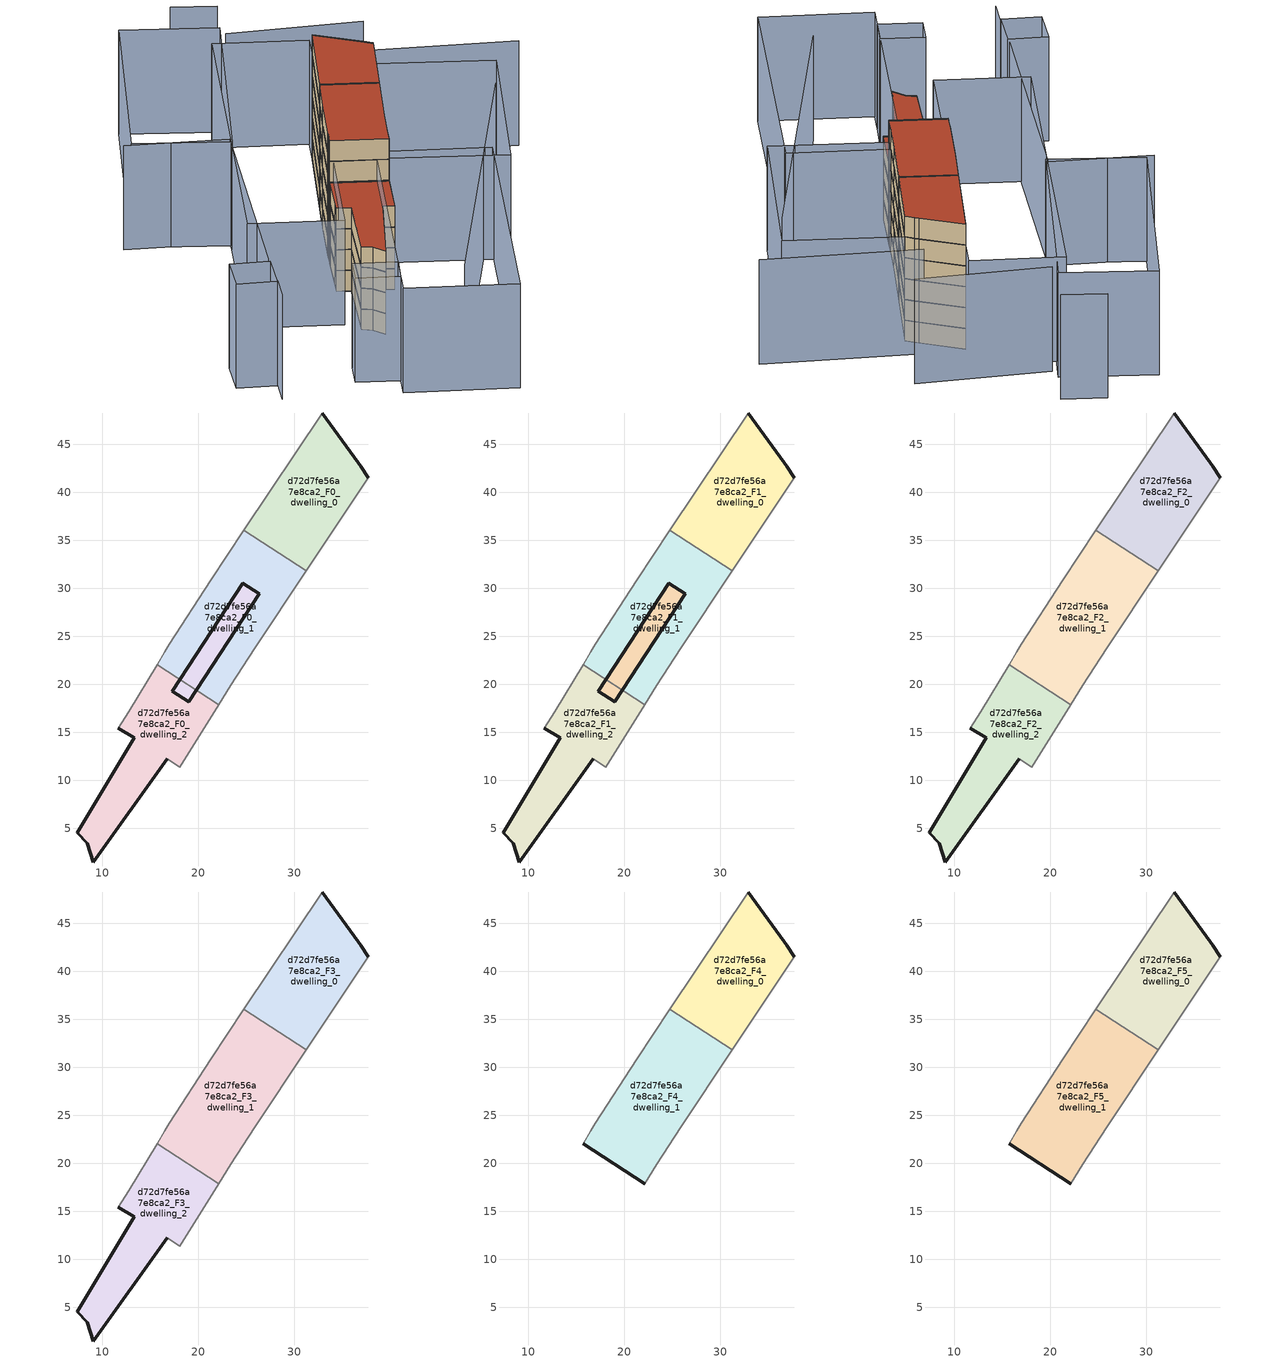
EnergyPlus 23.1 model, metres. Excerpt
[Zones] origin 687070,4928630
d72d7fe56a7e8ca2_F0_dwelling_0
 floor ground (EU_floor_Construction): 31.24,31.82 37.7,41.53 36.94,42.71 36.65,43.11 32.93,48.26 24.76,36.03 z0
 wall outside (EU_wall_Construction): 32.93,48.26 36.65,43.11 36.94,42.71 37.7,41.53 z0:3
 wall adiabatic (EU_wall_Construction): 37.7,41.53 31.24,31.82 / 24.76,36.03 32.93,48.26 z0:3
 wall to d72d7fe56a7e8ca2_F0_dwelling_1 (EU_wall_Construction): 31.24,31.82 24.76,36.03 z0:3
d72d7fe56a7e8ca2_F0_dwelling_1
 floor ground (EU_floor_Construction): 25.88,23.77 31.24,31.82 24.76,36.03 21.29,30.85 16.99,24.18 16.51,23.39 15.7,22.04 22.13,17.87 23.39,19.91 z0
 wall adiabatic (EU_wall_Construction): 15.7,22.04 16.51,23.39 16.99,24.18 21.29,30.85 24.76,36.03 / 31.24,31.82 25.88,23.77 23.39,19.91 22.13,17.87 z0:3
 wall to d72d7fe56a7e8ca2_F0_dwelling_2 (EU_wall_Construction): 22.13,17.87 15.7,22.04 z0:3
d72d7fe56a7e8ca2_F0_dwelling_2
 floor ground (EU_floor_Construction): 18.09,11.35 22.13,17.87 15.7,22.04 12.74,17.13 11.68,15.43 13.32,14.44 7.39,4.52 8.42,3.42 9.07,1.49 16.77,12.26 z0
 wall outside (EU_wall_Construction): 16.77,12.26 9.07,1.49 8.42,3.42 7.39,4.52 13.32,14.44 11.68,15.43 z0:3
 wall adiabatic (EU_wall_Construction): 11.68,15.43 12.74,17.13 15.7,22.04 / 22.13,17.87 18.09,11.35 16.77,12.26 z0:3
d72d7fe56a7e8ca2_F4_circulation
 floor ground (EU_floor_Construction): 19,18.16 26.33,29.43 24.61,30.55 17.29,19.27 z0
 wall outside (EU_wall_Construction): 24.61,30.55 26.33,29.43 19,18.16 17.29,19.27 24.61,30.55 z0:3
d72d7fe56a7e8ca2_F1_dwelling_0
 floor to d72d7fe56a7e8ca2_F0_dwelling_0 (EU_floor_Construction): 31.24,31.82 37.7,41.53 36.94,42.71 36.65,43.11 32.93,48.26 24.76,36.03 z3
 wall outside (EU_wall_Construction): 32.93,48.26 36.65,43.11 36.94,42.71 37.7,41.53 z3:6
 wall adiabatic (EU_wall_Construction): 37.7,41.53 31.24,31.82 / 24.76,36.03 32.93,48.26 z3:6
 wall to d72d7fe56a7e8ca2_F1_dwelling_1 (EU_wall_Construction): 31.24,31.82 24.76,36.03 z3:6
d72d7fe56a7e8ca2_F1_dwelling_1
 floor to d72d7fe56a7e8ca2_F0_dwelling_1 (EU_floor_Construction): 25.88,23.77 31.24,31.82 24.76,36.03 21.29,30.85 16.99,24.18 16.51,23.39 15.7,22.04 22.13,17.87 23.39,19.91 z3
 wall adiabatic (EU_wall_Construction): 15.7,22.04 16.51,23.39 16.99,24.18 21.29,30.85 24.76,36.03 / 31.24,31.82 25.88,23.77 23.39,19.91 22.13,17.87 z3:6
 wall to d72d7fe56a7e8ca2_F1_dwelling_2 (EU_wall_Construction): 22.13,17.87 15.7,22.04 z3:6
d72d7fe56a7e8ca2_F1_dwelling_2
 floor to d72d7fe56a7e8ca2_F0_dwelling_2 (EU_floor_Construction): 18.09,11.35 22.13,17.87 15.7,22.04 12.74,17.13 11.68,15.43 13.32,14.44 7.39,4.52 8.42,3.42 9.07,1.49 16.77,12.26 z3
 wall outside (EU_wall_Construction): 16.77,12.26 9.07,1.49 8.42,3.42 7.39,4.52 13.32,14.44 11.68,15.43 z3:6
 wall adiabatic (EU_wall_Construction): 11.68,15.43 12.74,17.13 15.7,22.04 / 22.13,17.87 18.09,11.35 16.77,12.26 z3:6
d72d7fe56a7e8ca2_F5_circulation
 floor to d72d7fe56a7e8ca2_F4_circulation (EU_floor_Construction): 19,18.16 26.33,29.43 24.61,30.55 17.29,19.27 z3
 wall outside (EU_wall_Construction): 24.61,30.55 26.33,29.43 19,18.16 17.29,19.27 24.61,30.55 z3:6
 roof outside (EU_roof_Construction): 26.33,29.43 19,18.16 17.29,19.27 24.61,30.55 z6
d72d7fe56a7e8ca2_F2_dwelling_0
 floor to d72d7fe56a7e8ca2_F1_dwelling_0 (EU_floor_Construction): 31.24,31.82 37.7,41.53 36.94,42.71 36.65,43.11 32.93,48.26 24.76,36.03 z6
 wall outside (EU_wall_Construction): 32.93,48.26 36.65,43.11 36.94,42.71 37.7,41.53 z6:9
 wall adiabatic (EU_wall_Construction): 37.7,41.53 31.24,31.82 / 24.76,36.03 32.93,48.26 z6:9
 wall to d72d7fe56a7e8ca2_F2_dwelling_1 (EU_wall_Construction): 31.24,31.82 24.76,36.03 z6:9
d72d7fe56a7e8ca2_F2_dwelling_1
 floor to d72d7fe56a7e8ca2_F1_dwelling_1 (EU_floor_Construction): 25.88,23.77 31.24,31.82 24.76,36.03 21.29,30.85 16.99,24.18 16.51,23.39 15.7,22.04 22.13,17.87 23.39,19.91 z6
 wall adiabatic (EU_wall_Construction): 15.7,22.04 16.51,23.39 16.99,24.18 21.29,30.85 24.76,36.03 / 31.24,31.82 25.88,23.77 23.39,19.91 22.13,17.87 z6:9
 wall to d72d7fe56a7e8ca2_F2_dwelling_2 (EU_wall_Construction): 22.13,17.87 15.7,22.04 z6:9
d72d7fe56a7e8ca2_F2_dwelling_2
 floor to d72d7fe56a7e8ca2_F1_dwelling_2 (EU_floor_Construction): 18.09,11.35 22.13,17.87 15.7,22.04 12.74,17.13 11.68,15.43 13.32,14.44 7.39,4.52 8.42,3.42 9.07,1.49 16.77,12.26 z6
 wall outside (EU_wall_Construction): 16.77,12.26 9.07,1.49 8.42,3.42 7.39,4.52 13.32,14.44 11.68,15.43 z6:9
 wall adiabatic (EU_wall_Construction): 11.68,15.43 12.74,17.13 15.7,22.04 / 22.13,17.87 18.09,11.35 16.77,12.26 z6:9
d72d7fe56a7e8ca2_F3_dwelling_0
 floor to d72d7fe56a7e8ca2_F2_dwelling_0 (EU_floor_Construction): 31.24,31.82 37.7,41.53 36.94,42.71 36.65,43.11 32.93,48.26 24.76,36.03 z9
 wall outside (EU_wall_Construction): 32.93,48.26 36.65,43.11 36.94,42.71 37.7,41.53 z9:12
 wall adiabatic (EU_wall_Construction): 37.7,41.53 31.24,31.82 / 24.76,36.03 32.93,48.26 z9:12
 wall to d72d7fe56a7e8ca2_F3_dwelling_1 (EU_wall_Construction): 31.24,31.82 24.76,36.03 z9:12
d72d7fe56a7e8ca2_F3_dwelling_1
 floor to d72d7fe56a7e8ca2_F2_dwelling_1 (EU_floor_Construction): 25.88,23.77 31.24,31.82 24.76,36.03 21.29,30.85 16.99,24.18 16.51,23.39 15.7,22.04 22.13,17.87 23.39,19.91 z9
 wall adiabatic (EU_wall_Construction): 15.7,22.04 16.51,23.39 16.99,24.18 21.29,30.85 24.76,36.03 / 31.24,31.82 25.88,23.77 23.39,19.91 22.13,17.87 z9:12
 wall to d72d7fe56a7e8ca2_F3_dwelling_2 (EU_wall_Construction): 22.13,17.87 15.7,22.04 z9:12
d72d7fe56a7e8ca2_F3_dwelling_2
 floor to d72d7fe56a7e8ca2_F2_dwelling_2 (EU_floor_Construction): 18.09,11.35 22.13,17.87 15.7,22.04 12.74,17.13 11.68,15.43 13.32,14.44 7.39,4.52 8.42,3.42 9.07,1.49 16.77,12.26 z9
 wall outside (EU_wall_Construction): 16.77,12.26 9.07,1.49 8.42,3.42 7.39,4.52 13.32,14.44 11.68,15.43 z9:12
 wall adiabatic (EU_wall_Construction): 11.68,15.43 12.74,17.13 15.7,22.04 / 22.13,17.87 18.09,11.35 16.77,12.26 z9:12
 roof outside (EU_roof_Construction): 22.13,17.87 18.09,11.35 16.77,12.26 9.07,1.49 8.42,3.42 7.39,4.52 13.32,14.44 11.68,15.43 12.74,17.13 15.7,22.04 z12
d72d7fe56a7e8ca2_F4_dwelling_0
 floor to d72d7fe56a7e8ca2_F3_dwelling_0 (EU_floor_Construction): 31.24,31.82 37.7,41.53 36.94,42.71 36.65,43.11 32.93,48.26 24.76,36.03 z12
 wall outside (EU_wall_Construction): 32.93,48.26 36.65,43.11 36.94,42.71 37.7,41.53 z12:15
 wall adiabatic (EU_wall_Construction): 37.7,41.53 31.24,31.82 / 24.76,36.03 32.93,48.26 z12:15
 wall to d72d7fe56a7e8ca2_F4_dwelling_1 (EU_wall_Construction): 31.24,31.82 24.76,36.03 z12:15
d72d7fe56a7e8ca2_F4_dwelling_1
 floor to d72d7fe56a7e8ca2_F3_dwelling_1 (EU_floor_Construction): 25.88,23.77 31.24,31.82 24.76,36.03 21.29,30.85 16.99,24.18 16.51,23.39 15.7,22.04 22.13,17.87 23.39,19.91 z12
 wall outside (EU_wall_Construction): 22.13,17.87 15.7,22.04 z12:15
 wall adiabatic (EU_wall_Construction): 15.7,22.04 16.51,23.39 16.99,24.18 21.29,30.85 24.76,36.03 / 31.24,31.82 25.88,23.77 23.39,19.91 22.13,17.87 z12:15
d72d7fe56a7e8ca2_F5_dwelling_0
 floor to d72d7fe56a7e8ca2_F4_dwelling_0 (EU_floor_Construction): 31.24,31.82 37.7,41.53 36.94,42.71 36.65,43.11 32.93,48.26 24.76,36.03 z15
 wall outside (EU_wall_Construction): 32.93,48.26 36.65,43.11 36.94,42.71 37.7,41.53 z15:18
 wall adiabatic (EU_wall_Construction): 37.7,41.53 31.24,31.82 / 24.76,36.03 32.93,48.26 z15:18
 wall to d72d7fe56a7e8ca2_F5_dwelling_1 (EU_wall_Construction): 31.24,31.82 24.76,36.03 z15:18
 roof outside (EU_roof_Construction): 32.93,48.26 36.65,43.11 36.94,42.71 37.7,41.53 31.24,31.82 24.76,36.03 z18
d72d7fe56a7e8ca2_F5_dwelling_1
 floor to d72d7fe56a7e8ca2_F4_dwelling_1 (EU_floor_Construction): 25.88,23.77 31.24,31.82 24.76,36.03 21.29,30.85 16.99,24.18 16.51,23.39 15.7,22.04 22.13,17.87 23.39,19.91 z15
 wall outside (EU_wall_Construction): 22.13,17.87 15.7,22.04 z15:18
 wall adiabatic (EU_wall_Construction): 15.7,22.04 16.51,23.39 16.99,24.18 21.29,30.85 24.76,36.03 / 31.24,31.82 25.88,23.77 23.39,19.91 22.13,17.87 z15:18
 roof outside (EU_roof_Construction): 31.24,31.82 25.88,23.77 23.39,19.91 22.13,17.87 15.7,22.04 16.51,23.39 16.99,24.18 21.29,30.85 24.76,36.03 z18
shading: -11.08,-1.78 -13.13,-5.42 / 11,-12.78 46.79,27.41 / -2.62,41.95 9.43,35.14 / 9.43,35.14 -8.08,4.13 / 56.72,35.46 37.97,45.92 / 32.06,67.34 27.02,70.8 / 44.28,52.21 27.92,60.15 / -0.33,-3.63 4.69,-6.81 / 4.69,-6.81 2.39,-10.44 / 2.39,-10.44 -2.63,-7.25 / -2.63,-7.25 -0.33,-3.63 / 13.28,-21.55 0.46,-13.44 / 0.46,-13.44 22.08,20.73 / 22.08,20.73 34.9,12.63 / 34.9,12.63 13.28,-21.55 / -15.94,0.65 -13.07,5.91 / -13.07,5.91 -8.36,3.34 / -8.36,3.34 -11.24,-1.92 / -11.24,-1.92 -15.94,0.65 / 22.21,18.25 37.7,41.53 / 37.7,41.53 50.99,32.69 / 50.99,32.69 35.5,9.41 / 35.5,9.41 22.21,18.25 / 35.37,52.1 6.68,7.08 / 6.68,7.08 -4.01,13.9 / -4.01,13.9 24.69,58.91 / 24.69,58.91 35.37,52.1 / -1.48,41.85 17.64,69.46 / 17.64,69.46 28.37,62.02 / 28.37,62.02 9.24,34.42 / 9.24,34.42 -1.48,41.85 z0:15
[Building]
EU S2 Campaign: North Axis=0; Terrain=City; Solar Distribution=FullExterior
[Site:Location]
Bologna: Latitude=44.5; Longitude=11.25; Time Zone=1; Elevation=37
[SizingPeriod:WeatherFileDays]
AnnualSizingPeriod: Begin Month=1; Begin Day of Month=1; End Month=12; End Day of Month=31; Day of Week for Start Day=Monday; Use Weather File Daylight Saving Period=No; Use Weather File Rain and Snow Indicators=No
[MATERIAL]
EU_InternalMass_Material: Roughness=MediumRough; Thickness=0.1; Conductivity=1; Density=1800; Specific Heat=900; Thermal Absorptance=0.9; Solar Absorptance=0.7; Visible Absorptance=0.7
[MATERIAL:NOMASS] Roughness=MediumRough; Thermal Absorptance=0.9; Solar Absorptance=0.7; Visible Absorptance=0.7
Name | Thermal Resistance
EU_wall_NoMass | 0.905828
EU_roof_NoMass | 0.37593
EU_floor_NoMass | 0.67114
[CONSTRUCTION]
EU_wall_Construction: EU_wall_NoMass
EU_roof_Construction: EU_roof_NoMass
EU_floor_Construction: EU_floor_NoMass
EU_InternalMass_Construction: EU_InternalMass_Material
[ZONE] Type=1; Multiplier=1; Ceiling Height=autocalculate; Floor Area=autocalculate; Part of Total Floor Area=Yes
Name | Volume
d72d7fe56a7e8ca2_F0_dwelling_0; d72d7fe56a7e8ca2_F1_dwelling_0; d72d7fe56a7e8ca2_F2_dwelling_0; d72d7fe56a7e8ca2_F3_dwelling_0; d72d7fe56a7e8ca2_F4_dwelling_0; d72d7fe56a7e8ca2_F5_dwelling_0 | 305.929
d72d7fe56a7e8ca2_F0_dwelling_1; d72d7fe56a7e8ca2_F1_dwelling_1; d72d7fe56a7e8ca2_F2_dwelling_1; d72d7fe56a7e8ca2_F3_dwelling_1; d72d7fe56a7e8ca2_F4_dwelling_1; d72d7fe56a7e8ca2_F5_dwelling_1 | 385.607
d72d7fe56a7e8ca2_F0_dwelling_2; d72d7fe56a7e8ca2_F1_dwelling_2; d72d7fe56a7e8ca2_F2_dwelling_2; d72d7fe56a7e8ca2_F3_dwelling_2 | 305.942
d72d7fe56a7e8ca2_F4_circulation; d72d7fe56a7e8ca2_F5_circulation | 82.385
[INTERNALMASS] Construction=EU_InternalMass_Construction
Name | Zone or ZoneList | Surface Area
d72d7fe56a7e8ca2_F0_dwelling_0_EU_InternalMass | d72d7fe56a7e8ca2_F0_dwelling_0 | 101.978
d72d7fe56a7e8ca2_F0_dwelling_1_EU_InternalMass | d72d7fe56a7e8ca2_F0_dwelling_1 | 101.978
d72d7fe56a7e8ca2_F0_dwelling_2_EU_InternalMass | d72d7fe56a7e8ca2_F0_dwelling_2 | 101.978
d72d7fe56a7e8ca2_F1_dwelling_0_EU_InternalMass | d72d7fe56a7e8ca2_F1_dwelling_0 | 101.978
d72d7fe56a7e8ca2_F1_dwelling_1_EU_InternalMass | d72d7fe56a7e8ca2_F1_dwelling_1 | 101.978
d72d7fe56a7e8ca2_F1_dwelling_2_EU_InternalMass | d72d7fe56a7e8ca2_F1_dwelling_2 | 101.978
d72d7fe56a7e8ca2_F2_dwelling_0_EU_InternalMass | d72d7fe56a7e8ca2_F2_dwelling_0 | 101.978
d72d7fe56a7e8ca2_F2_dwelling_1_EU_InternalMass | d72d7fe56a7e8ca2_F2_dwelling_1 | 101.978
d72d7fe56a7e8ca2_F2_dwelling_2_EU_InternalMass | d72d7fe56a7e8ca2_F2_dwelling_2 | 101.978
d72d7fe56a7e8ca2_F3_dwelling_0_EU_InternalMass | d72d7fe56a7e8ca2_F3_dwelling_0 | 101.978
d72d7fe56a7e8ca2_F3_dwelling_1_EU_InternalMass | d72d7fe56a7e8ca2_F3_dwelling_1 | 101.978
d72d7fe56a7e8ca2_F3_dwelling_2_EU_InternalMass | d72d7fe56a7e8ca2_F3_dwelling_2 | 101.978
d72d7fe56a7e8ca2_F4_dwelling_0_EU_InternalMass | d72d7fe56a7e8ca2_F4_dwelling_0 | 138.823
d72d7fe56a7e8ca2_F4_dwelling_1_EU_InternalMass | d72d7fe56a7e8ca2_F4_dwelling_1 | 138.823
d72d7fe56a7e8ca2_F5_dwelling_0_EU_InternalMass | d72d7fe56a7e8ca2_F5_dwelling_0 | 138.823
d72d7fe56a7e8ca2_F5_dwelling_1_EU_InternalMass | d72d7fe56a7e8ca2_F5_dwelling_1 | 138.823
[OTHEREQUIPMENT] Fuel Type=Electricity; Design Level Calculation Method=Watts/Area; Power per Zone Floor Area=1; Fraction Latent=0; Fraction Radiant=0; Fraction Lost=0; Carbon Dioxide Generation Rate=0; EndUse Subcategory=EU_Step8_InternalGains
Name | Zone or ZoneList or Space or SpaceList | Schedule
EU_Step8_InternalGain_d72d7fe56a7e8ca2_F0_dwelling_0_f000 | d72d7fe56a7e8ca2_F0_dwelling_0 | EU_Step8_GainSchedule_d72d7fe56a7e8ca2_F0_dwelling_0_f000
EU_Step8_InternalGain_d72d7fe56a7e8ca2_F0_dwelling_1_f000 | d72d7fe56a7e8ca2_F0_dwelling_1 | EU_Step8_GainSchedule_d72d7fe56a7e8ca2_F0_dwelling_1_f000
EU_Step8_InternalGain_d72d7fe56a7e8ca2_F0_dwelling_2_f000 | d72d7fe56a7e8ca2_F0_dwelling_2 | EU_Step8_GainSchedule_d72d7fe56a7e8ca2_F0_dwelling_2_f000
EU_Step8_InternalGain_d72d7fe56a7e8ca2_F1_dwelling_0_f000 | d72d7fe56a7e8ca2_F1_dwelling_0 | EU_Step8_GainSchedule_d72d7fe56a7e8ca2_F1_dwelling_0_f000
EU_Step8_InternalGain_d72d7fe56a7e8ca2_F1_dwelling_1_f000 | d72d7fe56a7e8ca2_F1_dwelling_1 | EU_Step8_GainSchedule_d72d7fe56a7e8ca2_F1_dwelling_1_f000
EU_Step8_InternalGain_d72d7fe56a7e8ca2_F1_dwelling_2_f000 | d72d7fe56a7e8ca2_F1_dwelling_2 | EU_Step8_GainSchedule_d72d7fe56a7e8ca2_F1_dwelling_2_f000
EU_Step8_InternalGain_d72d7fe56a7e8ca2_F2_dwelling_0_f000 | d72d7fe56a7e8ca2_F2_dwelling_0 | EU_Step8_GainSchedule_d72d7fe56a7e8ca2_F2_dwelling_0_f000
EU_Step8_InternalGain_d72d7fe56a7e8ca2_F2_dwelling_1_f000 | d72d7fe56a7e8ca2_F2_dwelling_1 | EU_Step8_GainSchedule_d72d7fe56a7e8ca2_F2_dwelling_1_f000
EU_Step8_InternalGain_d72d7fe56a7e8ca2_F2_dwelling_2_f000 | d72d7fe56a7e8ca2_F2_dwelling_2 | EU_Step8_GainSchedule_d72d7fe56a7e8ca2_F2_dwelling_2_f000
EU_Step8_InternalGain_d72d7fe56a7e8ca2_F3_dwelling_0_f000 | d72d7fe56a7e8ca2_F3_dwelling_0 | EU_Step8_GainSchedule_d72d7fe56a7e8ca2_F3_dwelling_0_f000
EU_Step8_InternalGain_d72d7fe56a7e8ca2_F3_dwelling_1_f000 | d72d7fe56a7e8ca2_F3_dwelling_1 | EU_Step8_GainSchedule_d72d7fe56a7e8ca2_F3_dwelling_1_f000
EU_Step8_InternalGain_d72d7fe56a7e8ca2_F3_dwelling_2_f000 | d72d7fe56a7e8ca2_F3_dwelling_2 | EU_Step8_GainSchedule_d72d7fe56a7e8ca2_F3_dwelling_2_f000
EU_Step8_InternalGain_d72d7fe56a7e8ca2_F4_dwelling_0_f000 | d72d7fe56a7e8ca2_F4_dwelling_0 | EU_Step8_GainSchedule_d72d7fe56a7e8ca2_F4_dwelling_0_f000
EU_Step8_InternalGain_d72d7fe56a7e8ca2_F4_dwelling_1_f000 | d72d7fe56a7e8ca2_F4_dwelling_1 | EU_Step8_GainSchedule_d72d7fe56a7e8ca2_F4_dwelling_1_f000
EU_Step8_InternalGain_d72d7fe56a7e8ca2_F5_dwelling_0_f000 | d72d7fe56a7e8ca2_F5_dwelling_0 | EU_Step8_GainSchedule_d72d7fe56a7e8ca2_F5_dwelling_0_f000
EU_Step8_InternalGain_d72d7fe56a7e8ca2_F5_dwelling_1_f000 | d72d7fe56a7e8ca2_F5_dwelling_1 | EU_Step8_GainSchedule_d72d7fe56a7e8ca2_F5_dwelling_1_f000
[ZONEINFILTRATION:DESIGNFLOWRATE] Schedule=EU_AlwaysOn; Design Flow Rate Calculation Method=Flow/Area; Flow Rate per Floor Area=0.0005; Constant Term Coefficient=1; Temperature Term Coefficient=0; Velocity Term Coefficient=0; Velocity Squared Term Coefficient=0
Name | Zone or ZoneList or Space or SpaceList
EU_Circulation_Infiltration_d72d7fe56a7e8ca2_F4_circulation | d72d7fe56a7e8ca2_F4_circulation
EU_Circulation_Infiltration_d72d7fe56a7e8ca2_F5_circulation | d72d7fe56a7e8ca2_F5_circulation
[ZONEVENTILATION:DESIGNFLOWRATE] Schedule=EU_AlwaysOn; Design Flow Rate Calculation Method=AirChanges/Hour; Air Changes per Hour=0.73129; Ventilation Type=Natural; Fan Pressure Rise=0; Fan Total Efficiency=1; Constant Term Coefficient=1; Temperature Term Coefficient=0; Velocity Term Coefficient=0; Velocity Squared Term Coefficient=0; Minimum Indoor Temperature=-100; Maximum Indoor Temperature=100; Delta Temperature=-100; Minimum Outdoor Temperature=-100; Maximum Outdoor Temperature=100; Maximum Wind Speed=40
Name | Zone or ZoneList or Space or SpaceList
EU_ConstantAir_d72d7fe56a7e8ca2_F0_dwelling_0 | d72d7fe56a7e8ca2_F0_dwelling_0
EU_ConstantAir_d72d7fe56a7e8ca2_F0_dwelling_1 | d72d7fe56a7e8ca2_F0_dwelling_1
EU_ConstantAir_d72d7fe56a7e8ca2_F0_dwelling_2 | d72d7fe56a7e8ca2_F0_dwelling_2
EU_ConstantAir_d72d7fe56a7e8ca2_F1_dwelling_0 | d72d7fe56a7e8ca2_F1_dwelling_0
EU_ConstantAir_d72d7fe56a7e8ca2_F1_dwelling_1 | d72d7fe56a7e8ca2_F1_dwelling_1
EU_ConstantAir_d72d7fe56a7e8ca2_F1_dwelling_2 | d72d7fe56a7e8ca2_F1_dwelling_2
EU_ConstantAir_d72d7fe56a7e8ca2_F2_dwelling_0 | d72d7fe56a7e8ca2_F2_dwelling_0
EU_ConstantAir_d72d7fe56a7e8ca2_F2_dwelling_1 | d72d7fe56a7e8ca2_F2_dwelling_1
EU_ConstantAir_d72d7fe56a7e8ca2_F2_dwelling_2 | d72d7fe56a7e8ca2_F2_dwelling_2
EU_ConstantAir_d72d7fe56a7e8ca2_F3_dwelling_0 | d72d7fe56a7e8ca2_F3_dwelling_0
EU_ConstantAir_d72d7fe56a7e8ca2_F3_dwelling_1 | d72d7fe56a7e8ca2_F3_dwelling_1
EU_ConstantAir_d72d7fe56a7e8ca2_F3_dwelling_2 | d72d7fe56a7e8ca2_F3_dwelling_2
EU_ConstantAir_d72d7fe56a7e8ca2_F4_dwelling_0 | d72d7fe56a7e8ca2_F4_dwelling_0
EU_ConstantAir_d72d7fe56a7e8ca2_F4_dwelling_1 | d72d7fe56a7e8ca2_F4_dwelling_1
EU_ConstantAir_d72d7fe56a7e8ca2_F5_dwelling_0 | d72d7fe56a7e8ca2_F5_dwelling_0
EU_ConstantAir_d72d7fe56a7e8ca2_F5_dwelling_1 | d72d7fe56a7e8ca2_F5_dwelling_1
[HVACTEMPLATE:THERMOSTAT] Constant Heating Setpoint=20; Constant Cooling Setpoint=50
EU_HeatOnly_d72d7fe56a7e8ca2_F0_dwelling_0; EU_HeatOnly_d72d7fe56a7e8ca2_F0_dwelling_1; EU_HeatOnly_d72d7fe56a7e8ca2_F0_dwelling_2; EU_HeatOnly_d72d7fe56a7e8ca2_F1_dwelling_0; EU_HeatOnly_d72d7fe56a7e8ca2_F1_dwelling_1; EU_HeatOnly_d72d7fe56a7e8ca2_F1_dwelling_2; EU_HeatOnly_d72d7fe56a7e8ca2_F2_dwelling_0; EU_HeatOnly_d72d7fe56a7e8ca2_F2_dwelling_1; EU_HeatOnly_d72d7fe56a7e8ca2_F2_dwelling_2; EU_HeatOnly_d72d7fe56a7e8ca2_F3_dwelling_0; EU_HeatOnly_d72d7fe56a7e8ca2_F3_dwelling_1; EU_HeatOnly_d72d7fe56a7e8ca2_F3_dwelling_2; EU_HeatOnly_d72d7fe56a7e8ca2_F4_dwelling_0; EU_HeatOnly_d72d7fe56a7e8ca2_F4_dwelling_1; EU_HeatOnly_d72d7fe56a7e8ca2_F5_dwelling_0; EU_HeatOnly_d72d7fe56a7e8ca2_F5_dwelling_1
[HVACTEMPLATE:ZONE:IDEALLOADSAIRSYSTEM] System Availability Schedule=EU_AlwaysOn; Maximum Heating Supply Air Temperature=50; Minimum Cooling Supply Air Temperature=13; Maximum Heating Supply Air Humidity Ratio=0.0156; Minimum Cooling Supply Air Humidity Ratio=0.0077; Heating Limit=NoLimit; Cooling Limit=NoLimit; Heating Availability Schedule=EU_AlwaysOn; Cooling Availability Schedule=EU_CoolingOff; Dehumidification Control Type=ConstantSensibleHeatRatio; Cooling Sensible Heat Ratio=0.7; Dehumidification Setpoint=60; Humidification Control Type=None; Humidification Setpoint=30; Outdoor Air Method=None; Outdoor Air Flow Rate per Person=0.00944; Outdoor Air Flow Rate per Zone Floor Area=0; Outdoor Air Flow Rate per Zone=0; Demand Controlled Ventilation Type=None; Outdoor Air Economizer Type=NoEconomizer; Heat Recovery Type=None; Sensible Heat Recovery Effectiveness=0.7; Latent Heat Recovery Effectiveness=0.65
Name | Template Thermostat
d72d7fe56a7e8ca2_F0_dwelling_0 | EU_HeatOnly_d72d7fe56a7e8ca2_F0_dwelling_0
d72d7fe56a7e8ca2_F0_dwelling_1 | EU_HeatOnly_d72d7fe56a7e8ca2_F0_dwelling_1
d72d7fe56a7e8ca2_F0_dwelling_2 | EU_HeatOnly_d72d7fe56a7e8ca2_F0_dwelling_2
d72d7fe56a7e8ca2_F1_dwelling_0 | EU_HeatOnly_d72d7fe56a7e8ca2_F1_dwelling_0
d72d7fe56a7e8ca2_F1_dwelling_1 | EU_HeatOnly_d72d7fe56a7e8ca2_F1_dwelling_1
d72d7fe56a7e8ca2_F1_dwelling_2 | EU_HeatOnly_d72d7fe56a7e8ca2_F1_dwelling_2
d72d7fe56a7e8ca2_F2_dwelling_0 | EU_HeatOnly_d72d7fe56a7e8ca2_F2_dwelling_0
d72d7fe56a7e8ca2_F2_dwelling_1 | EU_HeatOnly_d72d7fe56a7e8ca2_F2_dwelling_1
d72d7fe56a7e8ca2_F2_dwelling_2 | EU_HeatOnly_d72d7fe56a7e8ca2_F2_dwelling_2
d72d7fe56a7e8ca2_F3_dwelling_0 | EU_HeatOnly_d72d7fe56a7e8ca2_F3_dwelling_0
d72d7fe56a7e8ca2_F3_dwelling_1 | EU_HeatOnly_d72d7fe56a7e8ca2_F3_dwelling_1
d72d7fe56a7e8ca2_F3_dwelling_2 | EU_HeatOnly_d72d7fe56a7e8ca2_F3_dwelling_2
d72d7fe56a7e8ca2_F4_dwelling_0 | EU_HeatOnly_d72d7fe56a7e8ca2_F4_dwelling_0
d72d7fe56a7e8ca2_F4_dwelling_1 | EU_HeatOnly_d72d7fe56a7e8ca2_F4_dwelling_1
d72d7fe56a7e8ca2_F5_dwelling_0 | EU_HeatOnly_d72d7fe56a7e8ca2_F5_dwelling_0
d72d7fe56a7e8ca2_F5_dwelling_1 | EU_HeatOnly_d72d7fe56a7e8ca2_F5_dwelling_1
[SIZING:ZONE] Zone Cooling Design Supply Air Temperature Input Method=SupplyAirTemperature; Zone Cooling Design Supply Air Temperature=13; Zone Heating Design Supply Air Temperature Input Method=SupplyAirTemperature; Zone Heating Design Supply Air Temperature=50; Zone Cooling Design Supply Air Humidity Ratio=0.008; Zone Heating Design Supply Air Humidity Ratio=0.008; Cooling Design Air Flow Method=DesignDay; Cooling Design Air Flow Rate=0; Cooling Minimum Air Flow per Zone Floor Area=0.000762; Cooling Minimum Air Flow=0; Cooling Minimum Air Flow Fraction=0.2; Heating Design Air Flow Method=DesignDay; Heating Design Air Flow Rate=0; Heating Maximum Air Flow per Zone Floor Area=0.002032; Heating Maximum Air Flow=0.141576; Heating Maximum Air Flow Fraction=0.3; Account for Dedicated Outdoor Air System=No; Dedicated Outdoor Air System Control Strategy=NeutralSupplyAir; Dedicated Outdoor Air Low Setpoint Temperature for Design=autosize; Dedicated Outdoor Air High Setpoint Temperature for Design=autosize; Zone Load Sizing Method=Sensible Load Only No Latent Load; Zone Latent Cooling Design Supply Air Humidity Ratio Input Method=HumidityRatioDifference; Zone Cooling Design Supply Air Humidity Ratio Difference=0.005; Zone Latent Heating Design Supply Air Humidity Ratio Input Method=HumidityRatioDifference; Zone Humidification Design Supply Air Humidity Ratio Difference=0.005
d72d7fe56a7e8ca2_F0_dwelling_0; d72d7fe56a7e8ca2_F0_dwelling_1; d72d7fe56a7e8ca2_F0_dwelling_2; d72d7fe56a7e8ca2_F1_dwelling_0; d72d7fe56a7e8ca2_F1_dwelling_1; d72d7fe56a7e8ca2_F1_dwelling_2; d72d7fe56a7e8ca2_F2_dwelling_0; d72d7fe56a7e8ca2_F2_dwelling_1; d72d7fe56a7e8ca2_F2_dwelling_2; d72d7fe56a7e8ca2_F3_dwelling_0; d72d7fe56a7e8ca2_F3_dwelling_1; d72d7fe56a7e8ca2_F3_dwelling_2; d72d7fe56a7e8ca2_F4_dwelling_0; d72d7fe56a7e8ca2_F4_dwelling_1; d72d7fe56a7e8ca2_F5_dwelling_0; d72d7fe56a7e8ca2_F5_dwelling_1
[SCHEDULE:CONSTANT]
Name | Hourly Value
EU_AlwaysOn | 1
EU_CoolingOff | 0
[SCHEDULE:FILE] Column Number=1; Rows to Skip at Top=0; Number of Hours of Data=8760; Column Separator=Comma; Interpolate to Timestep=No; Minutes per Item=60; Adjust Schedule for Daylight Savings=Yes
Name | File
EU_Step8_GainSchedule_d72d7fe56a7e8ca2_F0_dwelling_0_f000 | ../../schedules/d72d7fe56a7e8ca2/d72d7fe56a7e8ca2_F0_dwelling_0_f000_gain.csv
EU_Step8_GainSchedule_d72d7fe56a7e8ca2_F0_dwelling_1_f000 | ../../schedules/d72d7fe56a7e8ca2/d72d7fe56a7e8ca2_F0_dwelling_1_f000_gain.csv
EU_Step8_GainSchedule_d72d7fe56a7e8ca2_F0_dwelling_2_f000 | ../../schedules/d72d7fe56a7e8ca2/d72d7fe56a7e8ca2_F0_dwelling_2_f000_gain.csv
EU_Step8_GainSchedule_d72d7fe56a7e8ca2_F1_dwelling_0_f000 | ../../schedules/d72d7fe56a7e8ca2/d72d7fe56a7e8ca2_F1_dwelling_0_f000_gain.csv
EU_Step8_GainSchedule_d72d7fe56a7e8ca2_F1_dwelling_1_f000 | ../../schedules/d72d7fe56a7e8ca2/d72d7fe56a7e8ca2_F1_dwelling_1_f000_gain.csv
EU_Step8_GainSchedule_d72d7fe56a7e8ca2_F1_dwelling_2_f000 | ../../schedules/d72d7fe56a7e8ca2/d72d7fe56a7e8ca2_F1_dwelling_2_f000_gain.csv
EU_Step8_GainSchedule_d72d7fe56a7e8ca2_F2_dwelling_0_f000 | ../../schedules/d72d7fe56a7e8ca2/d72d7fe56a7e8ca2_F2_dwelling_0_f000_gain.csv
EU_Step8_GainSchedule_d72d7fe56a7e8ca2_F2_dwelling_1_f000 | ../../schedules/d72d7fe56a7e8ca2/d72d7fe56a7e8ca2_F2_dwelling_1_f000_gain.csv
EU_Step8_GainSchedule_d72d7fe56a7e8ca2_F2_dwelling_2_f000 | ../../schedules/d72d7fe56a7e8ca2/d72d7fe56a7e8ca2_F2_dwelling_2_f000_gain.csv
EU_Step8_GainSchedule_d72d7fe56a7e8ca2_F3_dwelling_0_f000 | ../../schedules/d72d7fe56a7e8ca2/d72d7fe56a7e8ca2_F3_dwelling_0_f000_gain.csv
EU_Step8_GainSchedule_d72d7fe56a7e8ca2_F3_dwelling_1_f000 | ../../schedules/d72d7fe56a7e8ca2/d72d7fe56a7e8ca2_F3_dwelling_1_f000_gain.csv
EU_Step8_GainSchedule_d72d7fe56a7e8ca2_F3_dwelling_2_f000 | ../../schedules/d72d7fe56a7e8ca2/d72d7fe56a7e8ca2_F3_dwelling_2_f000_gain.csv
EU_Step8_GainSchedule_d72d7fe56a7e8ca2_F4_dwelling_0_f000 | ../../schedules/d72d7fe56a7e8ca2/d72d7fe56a7e8ca2_F4_dwelling_0_f000_gain.csv
EU_Step8_GainSchedule_d72d7fe56a7e8ca2_F4_dwelling_1_f000 | ../../schedules/d72d7fe56a7e8ca2/d72d7fe56a7e8ca2_F4_dwelling_1_f000_gain.csv
EU_Step8_GainSchedule_d72d7fe56a7e8ca2_F5_dwelling_0_f000 | ../../schedules/d72d7fe56a7e8ca2/d72d7fe56a7e8ca2_F5_dwelling_0_f000_gain.csv
EU_Step8_GainSchedule_d72d7fe56a7e8ca2_F5_dwelling_1_f000 | ../../schedules/d72d7fe56a7e8ca2/d72d7fe56a7e8ca2_F5_dwelling_1_f000_gain.csv
